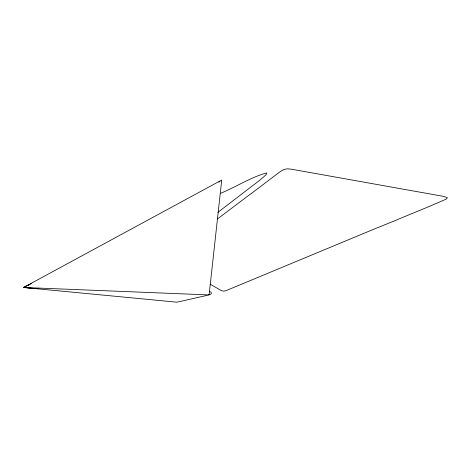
<?xml version="1.0" encoding="UTF-8"?>
<svg xmlns="http://www.w3.org/2000/svg" width="471" height="471" viewBox="0 0 471 471"><rect width="100%" height="100%" fill="white"/><g stroke="black" fill="none" stroke-linecap="round" stroke-linejoin="round"><path stroke-width="0.71" d="M209.106 294.928L221.735 180.034L23.55 287.469L176.99 302.199L209.106 294.928L23.55 287.469L31.445 283.583M25.399 286.986L25.458 287.398M217.89 212.356L260.439 179.71L265.856 174.947L266.798 173.605L266.604 172.91C250.743 177.284 236.118 186.899 220.805 193.216M217.455 218.921L217.661 218.768A22.414 8.178 -18.2 0 1 218.273 218.326A16.85 6.176 -18.1 0 1 218.662 218.061L249.283 194.929A52.811 19.441 -19.7 0 1 250.095 194.34L251.102 193.64A12.9 5.051 -18.7 0 0 251.908 193.081L279.968 171.774L283.789 169.566L287.21 168.801L291.278 169.177L423.276 192.757A51.692 16.302 -23.6 0 0 424.018 192.857L443.829 196.454L447.45 197.785L445.878 199.262L437.429 202.936A84.044 22.608 -22.1 0 0 435.033 203.925L430.465 205.974A1.525 0.447 -22.3 0 1 430.123 206.115L400.368 218.361A26.747 7.707 -21.5 0 0 399.314 218.791A28.607 8.231 -21.5 0 0 397.918 219.374L396.105 220.181A12.405 3.739 -21.5 0 1 395.287 220.522L384.048 225.091A135.124 46.829 -21.5 0 1 381.31 226.233L376.676 228.011A1.425 0.424 -21.1 0 0 376.235 228.2A1.183 0.353 -21.1 0 0 376.046 228.3L225.733 290.766L223.46 291.131L221.305 290.595L210.107 284.16M218.785 182.23L219.963 181.353M27.665 285.638L29.19 284.849M208.612 294.669C211.573 294.964 212.68 292.161 209.436 291.472M36.444 288.482L38.286 288.558M34.601 288.399L29.332 288.14A22.961 7.96 -13 0 1 27.63 287.94L25.94 287.587"/></g></svg>
